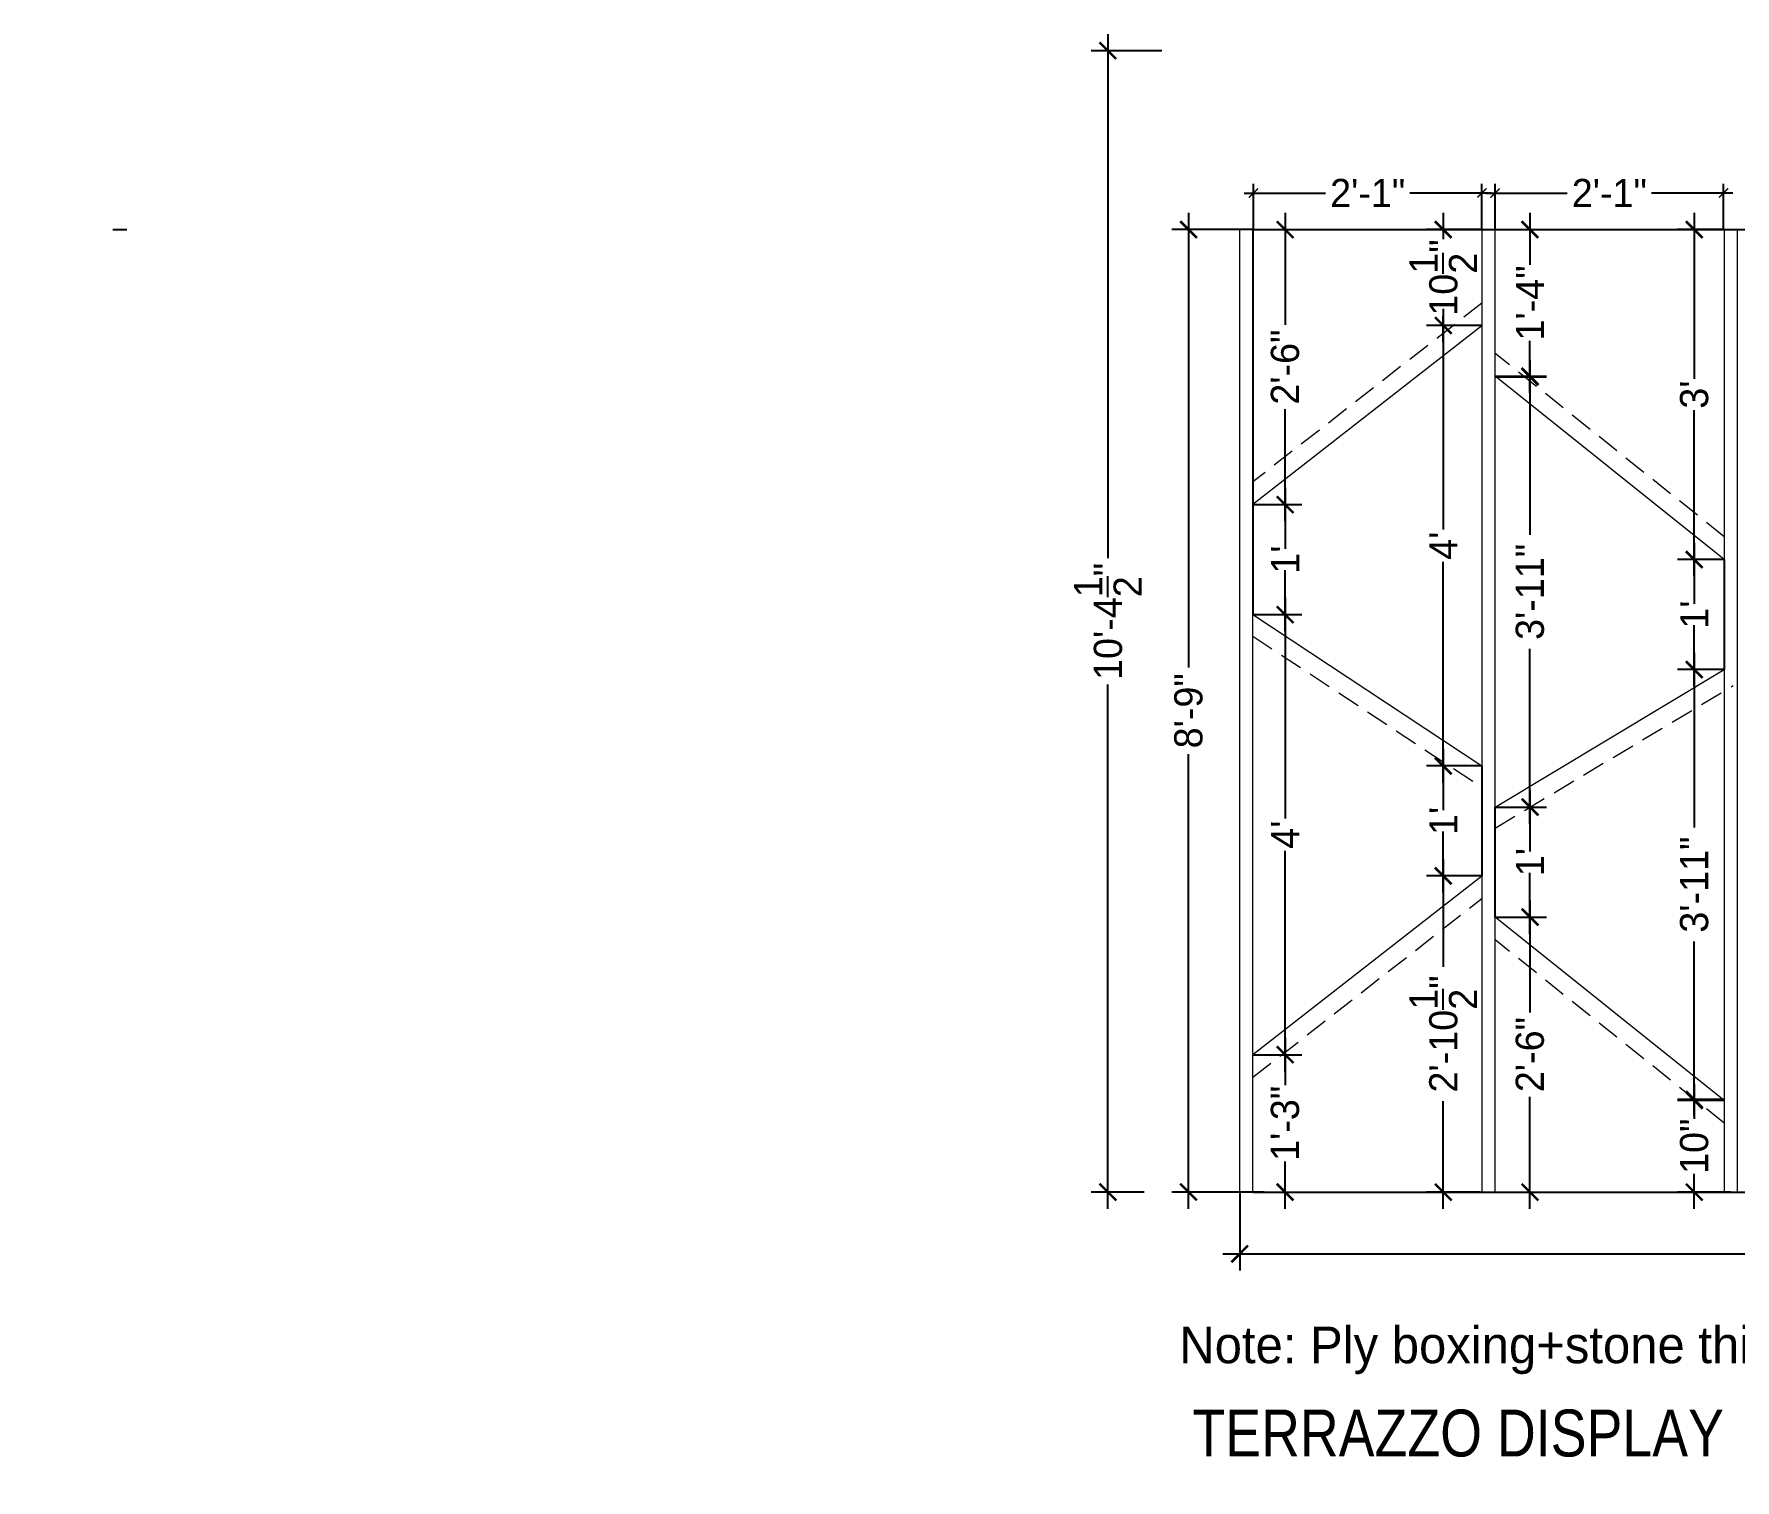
# Model space of a CAD drawing. Header units: inches. Extents: x -137722 to 81594, y -22256 to -1207.
# Drawn here: x -64117 to -63931.4, y -2112.6 to -1954.9 of the extents above; entities that cross this region are included whole.
import ezdxf

# ---------------------------------------------------------------- set-up
doc = ezdxf.new("R2010")
doc.units = ezdxf.units.IN
doc.header["$LTSCALE"] = 0.05
doc.header["$MEASUREMENT"] = 0
doc.header["$PDMODE"] = 3
doc.header["$PDSIZE"] = -4
doc.linetypes.add('A2-XREF-115_FURN$0$HIDDEN', pattern=[0.375, 0.25, -0.125])
doc.linetypes.add('DASHED2', pattern=[0.375, 0.25, -0.125])
doc.layers.get('Defpoints').update_dxf_attribs({"linetype": 'DASHED2'})
doc.layers.add('Civil Dimension - Text', color=7, linetype='Continuous')
doc.layers.add('text', color=176, linetype='Continuous')
doc.layers.add('FURNITURE', color=36, linetype='Continuous', lineweight=18)
doc.styles.add('4MMOF3-8', font='ARIALN.TTF', dxfattribs={"height": 5.12})
doc.styles.add('9-128OF1-4', font='stylu.ttf')
doc.dimstyles.new('DIM 1-4', dxfattribs={"dimtxt": 3.0792, "dimasz": 1.82, "dimexe": 1.82, "dimexo": 0, "dimgap": 0.09, "dimtad": 0, "dimzin": 0, "dimdsep": 46, "dimlunit": 4, "dimtxsty": '9-128OF1-4', "dimblk": 'ARCHTICK', "dimcen": 1.8125, "dimdle": 1.82, "dimclrd": 8, "dimclre": 8, "dimadec": 0, "dimazin": 0, "dimtfac": 1, "dimtofl": 0, "dimtmove": 0, "dimatfit": 3, "dimldrblk": 'OPEN90', "dimfxl": 1, "dimtolj": 1, "dimtzin": 0, "dimlwd": -1, "dimarcsym": 0})

# ---------------------------------------------------------------- blocks, each defined once
blk = doc.blocks.new('_ArchTick')
at = {"color": 0, "const_width": 0.15}
blk.add_lwpolyline([(-0.5, -0.5), (0.5, 0.5)], dxfattribs=at)
blk = doc.blocks.new('*D352')
at = {"layer": 'Civil Dimension - Text', "color": 8, "lineweight": -2, "ltscale": 50, "transparency": 16777216}
for p, q in [((-63985.48, -2081.19), (-63985.48, -2089.75)), ((-63851.97, -2081.19), (-63851.97, -2089.75))]:
    blk.add_line(p, q, dxfattribs=at)
at = {"layer": 'Civil Dimension - Text', "color": 8, "ltscale": 50, "transparency": 16777216}
for p, q in [((-63987.3, -2087.93), (-63926.08, -2087.93)), ((-63850.15, -2087.93), (-63911.37, -2087.93))]:
    blk.add_line(p, q, dxfattribs=at)
at = {"layer": 'Defpoints', "color": 0, "ltscale": 50, "transparency": 16777216}
for p in [(-63985.48, -2081.19), (-63851.97, -2081.19), (-63851.97, -2087.93)]:
    blk.add_point(p, dxfattribs=at)
at = {"layer": 'Civil Dimension - Text', "color": 8, "ltscale": 50, "transparency": 16777216, "xscale": 1.82, "yscale": 1.82, "zscale": 1.82, "rotation": 180}
blk.add_blockref('_ArchTick', (-63985.48, -2087.93), dxfattribs=at)
at = {"layer": 'Civil Dimension - Text', "color": 8, "ltscale": 50, "transparency": 16777216, "xscale": 1.82, "yscale": 1.82, "zscale": 1.82}
blk.add_blockref('_ArchTick', (-63851.97, -2087.93), dxfattribs=at)
at = {"layer": 'Civil Dimension - Text', "color": 0, "ltscale": 50, "transparency": 16777216, "insert": (-63918.73, -2087.93), "char_height": 3, "attachment_point": 5, "style": '9-128OF1-4'}
blk.add_mtext('\\A1;11\'-1{\\H1x;\\S1#2;}"', dxfattribs=at)
blk = doc.blocks.new('_Open90')
at = {"color": 0, "linetype": 'ByBlock', "lineweight": -2}
for p, q in [((0, 0), (-1, 0)), ((-0.5, 0.5), (0, 0)), ((0, 0), (-0.5, -0.5))]:
    blk.add_line(p, q, dxfattribs=at)
blk = doc.blocks.new('*D371')
at = {"layer": 'Civil Dimension - Text', "color": 8, "lineweight": -2, "ltscale": 50, "transparency": 16777216}
for p, q in [((-63983.98, -1976.2), (-63983.98, -1971.21)), ((-63959.04, -1976.2), (-63959.04, -1971.21))]:
    blk.add_line(p, q, dxfattribs=at)
at = {"layer": 'Civil Dimension - Text', "color": 8, "ltscale": 50, "transparency": 16777216}
for p, q in [((-63984.98, -1972.21), (-63976.11, -1972.21)), ((-63958.04, -1972.21), (-63966.91, -1972.21))]:
    blk.add_line(p, q, dxfattribs=at)
at = {"layer": 'Defpoints', "color": 0, "ltscale": 50, "transparency": 16777216}
for p in [(-63959.04, -1972.21), (-63983.98, -1976.2), (-63959.04, -1976.2)]:
    blk.add_point(p, dxfattribs=at)
at = {"layer": 'Civil Dimension - Text', "color": 8, "ltscale": 50, "transparency": 16777216, "rotation": 180}
blk.add_blockref('_ArchTick', (-63983.98, -1972.21), dxfattribs=at)
at = {"layer": 'Civil Dimension - Text', "color": 8, "ltscale": 50, "transparency": 16777216}
blk.add_blockref('_ArchTick', (-63959.04, -1972.21), dxfattribs=at)
at = {"layer": 'Civil Dimension - Text', "color": 0, "ltscale": 50, "transparency": 16777216, "insert": (-63971.51, -1972.21), "char_height": 3.079, "attachment_point": 5, "style": '9-128OF1-4'}
blk.add_mtext('\\A1;2\'-1"', dxfattribs=at)
blk = doc.blocks.new('*D372')
at = {"layer": 'Civil Dimension - Text', "color": 8, "lineweight": -2, "ltscale": 50, "transparency": 16777216}
for p, q in [((-63957.6, -1976.2), (-63957.6, -1971.21)), ((-63932.67, -1976.2), (-63932.67, -1971.21))]:
    blk.add_line(p, q, dxfattribs=at)
at = {"layer": 'Civil Dimension - Text', "color": 8, "ltscale": 50, "transparency": 16777216}
for p, q in [((-63958.6, -1972.21), (-63949.74, -1972.21)), ((-63931.67, -1972.21), (-63940.53, -1972.21))]:
    blk.add_line(p, q, dxfattribs=at)
at = {"layer": 'Defpoints', "color": 0, "ltscale": 50, "transparency": 16777216}
for p in [(-63932.67, -1972.21), (-63957.6, -1976.2), (-63932.67, -1976.2)]:
    blk.add_point(p, dxfattribs=at)
at = {"layer": 'Civil Dimension - Text', "color": 8, "ltscale": 50, "transparency": 16777216, "rotation": 180}
blk.add_blockref('_ArchTick', (-63957.6, -1972.21), dxfattribs=at)
at = {"layer": 'Civil Dimension - Text', "color": 8, "ltscale": 50, "transparency": 16777216}
blk.add_blockref('_ArchTick', (-63932.67, -1972.21), dxfattribs=at)
at = {"layer": 'Civil Dimension - Text', "color": 0, "ltscale": 50, "transparency": 16777216, "insert": (-63945.14, -1972.21), "char_height": 3.079, "attachment_point": 5, "style": '9-128OF1-4'}
blk.add_mtext('\\A1;2\'-1"', dxfattribs=at)
blk = doc.blocks.new('*D429')
at = {"layer": 'Civil Dimension - Text', "color": 8, "ltscale": 50, "transparency": 16777216}
for p, q in [((-63991.06, -1974.38), (-63991.06, -2023.96)), ((-63991.06, -2083.01), (-63991.06, -2033.43))]:
    blk.add_line(p, q, dxfattribs=at)
at = {"layer": 'Civil Dimension - Text', "color": 8, "lineweight": -2, "ltscale": 50, "transparency": 16777216}
for p, q in [((-63983.98, -1976.2), (-63992.88, -1976.2)), ((-63982.8, -2081.19), (-63992.88, -2081.19))]:
    blk.add_line(p, q, dxfattribs=at)
at = {"layer": 'Defpoints', "color": 0, "ltscale": 50, "transparency": 16777216}
for p in [(-63983.98, -1976.2), (-63991.06, -2081.19), (-63982.8, -2081.19)]:
    blk.add_point(p, dxfattribs=at)
at = {"layer": 'Civil Dimension - Text', "color": 8, "ltscale": 50, "transparency": 16777216, "xscale": 1.82, "yscale": 1.82, "zscale": 1.82}
for p, rotation in [((-63991.06, -1976.2), 90), ((-63991.06, -2081.19), 270)]:
    blk.add_blockref('_ArchTick', p, dxfattribs=dict(at, rotation=rotation))
at = {"layer": 'Civil Dimension - Text', "color": 0, "ltscale": 50, "transparency": 16777216, "insert": (-63991.06, -2028.69), "char_height": 3.079, "attachment_point": 5, "rotation": 90, "style": '9-128OF1-4'}
blk.add_mtext('\\A1;8\'-9"', dxfattribs=at)
blk = doc.blocks.new('*D430')
at = {"layer": 'Civil Dimension - Text', "color": 8, "ltscale": 50, "transparency": 16777216}
for p, q in [((-63953.8, -1974.38), (-63953.8, -1980.05)), ((-63953.8, -1994.02), (-63953.8, -1988.35))]:
    blk.add_line(p, q, dxfattribs=at)
at = {"layer": 'Civil Dimension - Text', "color": 8, "lineweight": -2, "ltscale": 50, "transparency": 16777216}
for p, q in [((-63957.6, -1976.2), (-63951.98, -1976.2)), ((-63957.54, -1992.2), (-63951.98, -1992.2))]:
    blk.add_line(p, q, dxfattribs=at)
at = {"layer": 'Defpoints', "color": 0, "ltscale": 50, "transparency": 16777216}
for p in [(-63957.6, -1976.2), (-63957.54, -1992.2), (-63953.8, -1992.2)]:
    blk.add_point(p, dxfattribs=at)
at = {"layer": 'Civil Dimension - Text', "color": 8, "ltscale": 50, "transparency": 16777216, "xscale": 1.82, "yscale": 1.82, "zscale": 1.82}
for p, rotation in [((-63953.8, -1976.2), 90), ((-63953.8, -1992.2), 270)]:
    blk.add_blockref('_ArchTick', p, dxfattribs=dict(at, rotation=rotation))
at = {"layer": 'Civil Dimension - Text', "color": 0, "ltscale": 50, "transparency": 16777216, "insert": (-63953.8, -1984.2), "char_height": 3.079, "attachment_point": 5, "rotation": 90, "style": '9-128OF1-4'}
blk.add_mtext('\\A1;1\'-4"', dxfattribs=at)
blk = doc.blocks.new('*D417')
at = {"layer": 'Civil Dimension - Text', "color": 8, "ltscale": 50, "transparency": 16777216}
for p, q in [((-63953.8, -1990.43), (-63953.8, -2009.49)), ((-63953.8, -2041.01), (-63953.8, -2021.94))]:
    blk.add_line(p, q, dxfattribs=at)
at = {"layer": 'Civil Dimension - Text', "color": 8, "lineweight": -2, "ltscale": 50, "transparency": 16777216}
for p, q in [((-63957.54, -1992.25), (-63951.98, -1992.25)), ((-63957.6, -2039.19), (-63951.98, -2039.19))]:
    blk.add_line(p, q, dxfattribs=at)
at = {"layer": 'Defpoints', "color": 0, "ltscale": 50, "transparency": 16777216}
for p in [(-63957.54, -1992.25), (-63957.6, -2039.19), (-63953.8, -2039.19)]:
    blk.add_point(p, dxfattribs=at)
at = {"layer": 'Civil Dimension - Text', "color": 8, "ltscale": 50, "transparency": 16777216, "xscale": 1.82, "yscale": 1.82, "zscale": 1.82}
for p, rotation in [((-63953.8, -1992.25), 90), ((-63953.8, -2039.19), 270)]:
    blk.add_blockref('_ArchTick', p, dxfattribs=dict(at, rotation=rotation))
at = {"layer": 'Civil Dimension - Text', "color": 0, "ltscale": 50, "transparency": 16777216, "insert": (-63953.8, -2015.72), "char_height": 3.079, "attachment_point": 5, "rotation": 90, "style": '9-128OF1-4'}
blk.add_mtext('\\A1;3\'-11"', dxfattribs=at)
blk = doc.blocks.new('*D418')
at = {"layer": 'Civil Dimension - Text', "color": 8, "ltscale": 50, "transparency": 16777216}
for p, q in [((-63953.8, -2037.37), (-63953.8, -2044.03)), ((-63953.8, -2053.01), (-63953.8, -2046.35))]:
    blk.add_line(p, q, dxfattribs=at)
at = {"layer": 'Civil Dimension - Text', "color": 8, "lineweight": -2, "ltscale": 50, "transparency": 16777216}
for p, q in [((-63957.6, -2039.19), (-63951.98, -2039.19)), ((-63957.6, -2051.19), (-63951.98, -2051.19))]:
    blk.add_line(p, q, dxfattribs=at)
at = {"layer": 'Defpoints', "color": 0, "ltscale": 50, "transparency": 16777216}
for p in [(-63957.6, -2039.19), (-63957.6, -2051.19), (-63953.8, -2051.19)]:
    blk.add_point(p, dxfattribs=at)
at = {"layer": 'Civil Dimension - Text', "color": 8, "ltscale": 50, "transparency": 16777216, "xscale": 1.82, "yscale": 1.82, "zscale": 1.82}
for p, rotation in [((-63953.8, -2039.19), 90), ((-63953.8, -2051.19), 270)]:
    blk.add_blockref('_ArchTick', p, dxfattribs=dict(at, rotation=rotation))
at = {"layer": 'Civil Dimension - Text', "color": 0, "ltscale": 50, "transparency": 16777216, "insert": (-63953.8, -2045.19), "char_height": 3.079, "attachment_point": 5, "rotation": 90, "style": '9-128OF1-4'}
blk.add_mtext("\\A1;1'", dxfattribs=at)
blk = doc.blocks.new('*D419')
at = {"layer": 'Civil Dimension - Text', "color": 8, "ltscale": 50, "transparency": 16777216}
for p, q in [((-63953.8, -2049.37), (-63953.8, -2061.59)), ((-63953.8, -2083.01), (-63953.8, -2070.79))]:
    blk.add_line(p, q, dxfattribs=at)
at = {"layer": 'Civil Dimension - Text', "color": 8, "lineweight": -2, "ltscale": 50, "transparency": 16777216}
for p, q in [((-63957.6, -2051.19), (-63951.98, -2051.19)), ((-63957.6, -2081.19), (-63951.98, -2081.19))]:
    blk.add_line(p, q, dxfattribs=at)
at = {"layer": 'Defpoints', "color": 0, "ltscale": 50, "transparency": 16777216}
for p in [(-63957.6, -2051.19), (-63957.6, -2081.19), (-63953.8, -2081.19)]:
    blk.add_point(p, dxfattribs=at)
at = {"layer": 'Civil Dimension - Text', "color": 8, "ltscale": 50, "transparency": 16777216, "xscale": 1.82, "yscale": 1.82, "zscale": 1.82}
for p, rotation in [((-63953.8, -2051.19), 90), ((-63953.8, -2081.19), 270)]:
    blk.add_blockref('_ArchTick', p, dxfattribs=dict(at, rotation=rotation))
at = {"layer": 'Civil Dimension - Text', "color": 0, "ltscale": 50, "transparency": 16777216, "insert": (-63953.8, -2066.19), "char_height": 3.079, "attachment_point": 5, "rotation": 90, "style": '9-128OF1-4'}
blk.add_mtext('\\A1;2\'-6"', dxfattribs=at)
blk = doc.blocks.new('*D431')
at = {"layer": 'Civil Dimension - Text', "color": 8, "ltscale": 50, "transparency": 16777216}
for p, q in [((-63935.87, -1974.38), (-63935.87, -1992.49)), ((-63935.87, -2014.02), (-63935.87, -1995.9))]:
    blk.add_line(p, q, dxfattribs=at)
at = {"layer": 'Civil Dimension - Text', "color": 8, "lineweight": -2, "ltscale": 50, "transparency": 16777216}
for p, q in [((-63932.6, -1976.2), (-63937.69, -1976.2)), ((-63932.6, -2012.2), (-63937.69, -2012.2))]:
    blk.add_line(p, q, dxfattribs=at)
at = {"layer": 'Defpoints', "color": 0, "ltscale": 50, "transparency": 16777216}
for p in [(-63932.6, -1976.2), (-63935.87, -2012.2), (-63932.6, -2012.2)]:
    blk.add_point(p, dxfattribs=at)
at = {"layer": 'Civil Dimension - Text', "color": 8, "ltscale": 50, "transparency": 16777216, "xscale": 1.82, "yscale": 1.82, "zscale": 1.82}
for p, rotation in [((-63935.87, -1976.2), 90), ((-63935.87, -2012.2), 270)]:
    blk.add_blockref('_ArchTick', p, dxfattribs=dict(at, rotation=rotation))
at = {"layer": 'Civil Dimension - Text', "color": 0, "ltscale": 50, "transparency": 16777216, "insert": (-63935.87, -1994.2), "char_height": 3.079, "attachment_point": 5, "rotation": 90, "style": '9-128OF1-4'}
blk.add_mtext("\\A1;3'", dxfattribs=at)
blk = doc.blocks.new('*D420')
at = {"layer": 'Civil Dimension - Text', "color": 8, "ltscale": 50, "transparency": 16777216}
for p, q in [((-63935.87, -2010.38), (-63935.87, -2017.04)), ((-63935.87, -2026.02), (-63935.87, -2019.36))]:
    blk.add_line(p, q, dxfattribs=at)
at = {"layer": 'Civil Dimension - Text', "color": 8, "lineweight": -2, "ltscale": 50, "transparency": 16777216}
for p, q in [((-63932.6, -2012.2), (-63937.69, -2012.2)), ((-63932.6, -2024.2), (-63937.69, -2024.2))]:
    blk.add_line(p, q, dxfattribs=at)
at = {"layer": 'Defpoints', "color": 0, "ltscale": 50, "transparency": 16777216}
for p in [(-63932.6, -2012.2), (-63935.87, -2024.2), (-63932.6, -2024.2)]:
    blk.add_point(p, dxfattribs=at)
at = {"layer": 'Civil Dimension - Text', "color": 8, "ltscale": 50, "transparency": 16777216, "xscale": 1.82, "yscale": 1.82, "zscale": 1.82}
for p, rotation in [((-63935.87, -2012.2), 90), ((-63935.87, -2024.2), 270)]:
    blk.add_blockref('_ArchTick', p, dxfattribs=dict(at, rotation=rotation))
at = {"layer": 'Civil Dimension - Text', "color": 0, "ltscale": 50, "transparency": 16777216, "insert": (-63935.87, -2018.2), "char_height": 3.079, "attachment_point": 5, "rotation": 90, "style": '9-128OF1-4'}
blk.add_mtext("\\A1;1'", dxfattribs=at)
blk = doc.blocks.new('*D421')
at = {"layer": 'Civil Dimension - Text', "color": 8, "ltscale": 50, "transparency": 16777216}
for p, q in [((-63935.87, -2022.38), (-63935.87, -2041.42)), ((-63935.87, -2072.91), (-63935.87, -2053.87))]:
    blk.add_line(p, q, dxfattribs=at)
at = {"layer": 'Civil Dimension - Text', "color": 8, "lineweight": -2, "ltscale": 50, "transparency": 16777216}
for p, q in [((-63932.6, -2024.2), (-63937.69, -2024.2)), ((-63932.6, -2071.09), (-63937.69, -2071.09))]:
    blk.add_line(p, q, dxfattribs=at)
at = {"layer": 'Defpoints', "color": 0, "ltscale": 50, "transparency": 16777216}
for p in [(-63932.6, -2024.2), (-63935.87, -2071.09), (-63932.6, -2071.09)]:
    blk.add_point(p, dxfattribs=at)
at = {"layer": 'Civil Dimension - Text', "color": 8, "ltscale": 50, "transparency": 16777216, "xscale": 1.82, "yscale": 1.82, "zscale": 1.82}
for p, rotation in [((-63935.87, -2024.2), 90), ((-63935.87, -2071.09), 270)]:
    blk.add_blockref('_ArchTick', p, dxfattribs=dict(at, rotation=rotation))
at = {"layer": 'Civil Dimension - Text', "color": 0, "ltscale": 50, "transparency": 16777216, "insert": (-63935.87, -2047.65), "char_height": 3.079, "attachment_point": 5, "rotation": 90, "style": '9-128OF1-4'}
blk.add_mtext('\\A1;3\'-11"', dxfattribs=at)
blk = doc.blocks.new('*D422')
at = {"layer": 'Civil Dimension - Text', "color": 8, "ltscale": 50, "transparency": 16777216}
for p, q in [((-63935.87, -2069.37), (-63935.87, -2073.2)), ((-63935.87, -2083.01), (-63935.87, -2079.18))]:
    blk.add_line(p, q, dxfattribs=at)
at = {"layer": 'Civil Dimension - Text', "color": 8, "lineweight": -2, "ltscale": 50, "transparency": 16777216}
for p, q in [((-63932.6, -2071.19), (-63937.69, -2071.19)), ((-63931.88, -2081.19), (-63937.69, -2081.19))]:
    blk.add_line(p, q, dxfattribs=at)
at = {"layer": 'Defpoints', "color": 0, "ltscale": 50, "transparency": 16777216}
for p in [(-63932.6, -2071.19), (-63935.87, -2081.19), (-63931.88, -2081.19)]:
    blk.add_point(p, dxfattribs=at)
at = {"layer": 'Civil Dimension - Text', "color": 8, "ltscale": 50, "transparency": 16777216, "xscale": 1.82, "yscale": 1.82, "zscale": 1.82}
for p, rotation in [((-63935.87, -2071.19), 90), ((-63935.87, -2081.19), 270)]:
    blk.add_blockref('_ArchTick', p, dxfattribs=dict(at, rotation=rotation))
at = {"layer": 'Civil Dimension - Text', "color": 0, "ltscale": 50, "transparency": 16777216, "insert": (-63935.87, -2076.19), "char_height": 3.079, "attachment_point": 5, "rotation": 90, "style": '9-128OF1-4'}
blk.add_mtext('\\A1;10"', dxfattribs=at)
blk = doc.blocks.new('*D432')
at = {"layer": 'Civil Dimension - Text', "color": 8, "ltscale": 50, "transparency": 16777216}
for p, q in [((-63980.52, -1974.38), (-63980.52, -1986.59)), ((-63980.52, -2008.02), (-63980.52, -1995.8))]:
    blk.add_line(p, q, dxfattribs=at)
at = {"layer": 'Civil Dimension - Text', "color": 8, "lineweight": -2, "ltscale": 50, "transparency": 16777216}
for p, q in [((-63983.98, -1976.2), (-63978.7, -1976.2)), ((-63984.04, -2006.2), (-63978.7, -2006.2))]:
    blk.add_line(p, q, dxfattribs=at)
at = {"layer": 'Defpoints', "color": 0, "ltscale": 50, "transparency": 16777216}
for p in [(-63983.98, -1976.2), (-63984.04, -2006.2), (-63980.52, -2006.2)]:
    blk.add_point(p, dxfattribs=at)
at = {"layer": 'Civil Dimension - Text', "color": 8, "ltscale": 50, "transparency": 16777216, "xscale": 1.82, "yscale": 1.82, "zscale": 1.82}
for p, rotation in [((-63980.52, -1976.2), 90), ((-63980.52, -2006.2), 270)]:
    blk.add_blockref('_ArchTick', p, dxfattribs=dict(at, rotation=rotation))
at = {"layer": 'Civil Dimension - Text', "color": 0, "ltscale": 50, "transparency": 16777216, "insert": (-63980.52, -1991.2), "char_height": 3.079, "attachment_point": 5, "rotation": 90, "style": '9-128OF1-4'}
blk.add_mtext('\\A1;2\'-6"', dxfattribs=at)
blk = doc.blocks.new('*D423')
at = {"layer": 'Civil Dimension - Text', "color": 8, "ltscale": 50, "transparency": 16777216}
for p, q in [((-63980.52, -2004.38), (-63980.52, -2011.04)), ((-63980.52, -2020.02), (-63980.52, -2013.36))]:
    blk.add_line(p, q, dxfattribs=at)
at = {"layer": 'Civil Dimension - Text', "color": 8, "lineweight": -2, "ltscale": 50, "transparency": 16777216}
for p, q in [((-63984.04, -2006.2), (-63978.7, -2006.2)), ((-63984.04, -2018.2), (-63978.7, -2018.2))]:
    blk.add_line(p, q, dxfattribs=at)
at = {"layer": 'Defpoints', "color": 0, "ltscale": 50, "transparency": 16777216}
for p in [(-63984.04, -2006.2), (-63984.04, -2018.2), (-63980.52, -2018.2)]:
    blk.add_point(p, dxfattribs=at)
at = {"layer": 'Civil Dimension - Text', "color": 8, "ltscale": 50, "transparency": 16777216, "xscale": 1.82, "yscale": 1.82, "zscale": 1.82}
for p, rotation in [((-63980.52, -2006.2), 90), ((-63980.52, -2018.2), 270)]:
    blk.add_blockref('_ArchTick', p, dxfattribs=dict(at, rotation=rotation))
at = {"layer": 'Civil Dimension - Text', "color": 0, "ltscale": 50, "transparency": 16777216, "insert": (-63980.52, -2012.2), "char_height": 3.079, "attachment_point": 5, "rotation": 90, "style": '9-128OF1-4'}
blk.add_mtext("\\A1;1'", dxfattribs=at)
blk = doc.blocks.new('*D424')
at = {"layer": 'Civil Dimension - Text', "color": 8, "ltscale": 50, "transparency": 16777216}
for p, q in [((-63980.52, -2016.38), (-63980.52, -2040.44)), ((-63980.52, -2068.02), (-63980.52, -2043.96))]:
    blk.add_line(p, q, dxfattribs=at)
at = {"layer": 'Civil Dimension - Text', "color": 8, "lineweight": -2, "ltscale": 50, "transparency": 16777216}
for p, q in [((-63984.04, -2018.2), (-63978.7, -2018.2)), ((-63984.04, -2066.2), (-63978.7, -2066.2))]:
    blk.add_line(p, q, dxfattribs=at)
at = {"layer": 'Defpoints', "color": 0, "ltscale": 50, "transparency": 16777216}
for p in [(-63984.04, -2018.2), (-63984.04, -2066.2), (-63980.52, -2066.2)]:
    blk.add_point(p, dxfattribs=at)
at = {"layer": 'Civil Dimension - Text', "color": 8, "ltscale": 50, "transparency": 16777216, "xscale": 1.82, "yscale": 1.82, "zscale": 1.82}
for p, rotation in [((-63980.52, -2018.2), 90), ((-63980.52, -2066.2), 270)]:
    blk.add_blockref('_ArchTick', p, dxfattribs=dict(at, rotation=rotation))
at = {"layer": 'Civil Dimension - Text', "color": 0, "ltscale": 50, "transparency": 16777216, "insert": (-63980.52, -2042.2), "char_height": 3.079, "attachment_point": 5, "rotation": 90, "style": '9-128OF1-4'}
blk.add_mtext("\\A1;4'", dxfattribs=at)
blk = doc.blocks.new('*D425')
at = {"layer": 'Civil Dimension - Text', "color": 8, "ltscale": 50, "transparency": 16777216}
for p, q in [((-63980.52, -2064.38), (-63980.52, -2069.54)), ((-63980.52, -2083.01), (-63980.52, -2077.85))]:
    blk.add_line(p, q, dxfattribs=at)
at = {"layer": 'Civil Dimension - Text', "color": 8, "lineweight": -2, "ltscale": 50, "transparency": 16777216}
for p, q in [((-63984.04, -2066.2), (-63978.7, -2066.2)), ((-63982.98, -2081.19), (-63978.7, -2081.19))]:
    blk.add_line(p, q, dxfattribs=at)
at = {"layer": 'Defpoints', "color": 0, "ltscale": 50, "transparency": 16777216}
for p in [(-63984.04, -2066.2), (-63982.98, -2081.19), (-63980.52, -2081.19)]:
    blk.add_point(p, dxfattribs=at)
at = {"layer": 'Civil Dimension - Text', "color": 8, "ltscale": 50, "transparency": 16777216, "xscale": 1.82, "yscale": 1.82, "zscale": 1.82}
for p, rotation in [((-63980.52, -2066.2), 90), ((-63980.52, -2081.19), 270)]:
    blk.add_blockref('_ArchTick', p, dxfattribs=dict(at, rotation=rotation))
at = {"layer": 'Civil Dimension - Text', "color": 0, "ltscale": 50, "transparency": 16777216, "insert": (-63980.52, -2073.69), "char_height": 3.079, "attachment_point": 5, "rotation": 90, "style": '9-128OF1-4'}
blk.add_mtext('\\A1;1\'-3"', dxfattribs=at)
blk = doc.blocks.new('*D433')
at = {"layer": 'Civil Dimension - Text', "color": 8, "ltscale": 50, "transparency": 16777216}
for p, q in [((-63963.26, -1974.38), (-63963.26, -1977.24)), ((-63963.26, -1988.48), (-63963.26, -1985.62))]:
    blk.add_line(p, q, dxfattribs=at)
at = {"layer": 'Civil Dimension - Text', "color": 8, "lineweight": -2, "ltscale": 50, "transparency": 16777216}
for p, q in [((-63959.23, -1976.2), (-63965.08, -1976.2)), ((-63958.99, -1986.66), (-63965.08, -1986.66))]:
    blk.add_line(p, q, dxfattribs=at)
at = {"layer": 'Defpoints', "color": 0, "ltscale": 50, "transparency": 16777216}
for p in [(-63959.23, -1976.2), (-63963.26, -1986.66), (-63958.99, -1986.66)]:
    blk.add_point(p, dxfattribs=at)
at = {"layer": 'Civil Dimension - Text', "color": 8, "ltscale": 50, "transparency": 16777216, "xscale": 1.82, "yscale": 1.82, "zscale": 1.82}
for p, rotation in [((-63963.26, -1976.2), 90), ((-63963.26, -1986.66), 270)]:
    blk.add_blockref('_ArchTick', p, dxfattribs=dict(at, rotation=rotation))
at = {"layer": 'Civil Dimension - Text', "color": 0, "ltscale": 50, "transparency": 16777216, "insert": (-63963.26, -1981.43), "char_height": 3.0792, "attachment_point": 5, "rotation": 90, "style": '9-128OF1-4'}
blk.add_mtext('\\A1;10{\\H1x;\\S1/2;}"', dxfattribs=at)
blk = doc.blocks.new('*D426')
at = {"layer": 'Civil Dimension - Text', "color": 8, "ltscale": 50, "transparency": 16777216}
for p, q in [((-63963.26, -1984.84), (-63963.26, -2008.92)), ((-63963.26, -2036.52), (-63963.26, -2012.44))]:
    blk.add_line(p, q, dxfattribs=at)
at = {"layer": 'Civil Dimension - Text', "color": 8, "lineweight": -2, "ltscale": 50, "transparency": 16777216}
for p, q in [((-63958.99, -1986.66), (-63965.08, -1986.66)), ((-63959.04, -2034.7), (-63965.08, -2034.7))]:
    blk.add_line(p, q, dxfattribs=at)
at = {"layer": 'Defpoints', "color": 0, "ltscale": 50, "transparency": 16777216}
for p in [(-63958.99, -1986.66), (-63963.26, -2034.7), (-63959.04, -2034.7)]:
    blk.add_point(p, dxfattribs=at)
at = {"layer": 'Civil Dimension - Text', "color": 8, "ltscale": 50, "transparency": 16777216, "xscale": 1.82, "yscale": 1.82, "zscale": 1.82}
for p, rotation in [((-63963.26, -1986.66), 90), ((-63963.26, -2034.7), 270)]:
    blk.add_blockref('_ArchTick', p, dxfattribs=dict(at, rotation=rotation))
at = {"layer": 'Civil Dimension - Text', "color": 0, "ltscale": 50, "transparency": 16777216, "insert": (-63963.26, -2010.68), "char_height": 3.079, "attachment_point": 5, "rotation": 90, "style": '9-128OF1-4'}
blk.add_mtext("\\A1;4'", dxfattribs=at)
blk = doc.blocks.new('*D427')
at = {"layer": 'Civil Dimension - Text', "color": 8, "ltscale": 50, "transparency": 16777216}
for p, q in [((-63963.26, -2032.88), (-63963.26, -2039.54)), ((-63963.26, -2048.52), (-63963.26, -2041.86))]:
    blk.add_line(p, q, dxfattribs=at)
at = {"layer": 'Civil Dimension - Text', "color": 8, "lineweight": -2, "ltscale": 50, "transparency": 16777216}
for p, q in [((-63959.58, -2034.7), (-63965.08, -2034.7)), ((-63959.04, -2046.7), (-63965.08, -2046.7))]:
    blk.add_line(p, q, dxfattribs=at)
at = {"layer": 'Defpoints', "color": 0, "ltscale": 50, "transparency": 16777216}
for p in [(-63959.58, -2034.7), (-63963.26, -2046.7), (-63959.04, -2046.7)]:
    blk.add_point(p, dxfattribs=at)
at = {"layer": 'Civil Dimension - Text', "color": 8, "ltscale": 50, "transparency": 16777216, "xscale": 1.82, "yscale": 1.82, "zscale": 1.82}
for p, rotation in [((-63963.26, -2034.7), 90), ((-63963.26, -2046.7), 270)]:
    blk.add_blockref('_ArchTick', p, dxfattribs=dict(at, rotation=rotation))
at = {"layer": 'Civil Dimension - Text', "color": 0, "ltscale": 50, "transparency": 16777216, "insert": (-63963.26, -2040.7), "char_height": 3.079, "attachment_point": 5, "rotation": 90, "style": '9-128OF1-4'}
blk.add_mtext("\\A1;1'", dxfattribs=at)
blk = doc.blocks.new('*D428')
at = {"layer": 'Civil Dimension - Text', "color": 8, "ltscale": 50, "transparency": 16777216}
for p, q in [((-63963.26, -2044.88), (-63963.26, -2056.61)), ((-63963.26, -2083.01), (-63963.26, -2071.28))]:
    blk.add_line(p, q, dxfattribs=at)
at = {"layer": 'Civil Dimension - Text', "color": 8, "lineweight": -2, "ltscale": 50, "transparency": 16777216}
for p, q in [((-63959.04, -2046.7), (-63965.08, -2046.7)), ((-63959.23, -2081.19), (-63965.08, -2081.19))]:
    blk.add_line(p, q, dxfattribs=at)
at = {"layer": 'Defpoints', "color": 0, "ltscale": 50, "transparency": 16777216}
for p in [(-63959.04, -2046.7), (-63963.26, -2081.19), (-63959.23, -2081.19)]:
    blk.add_point(p, dxfattribs=at)
at = {"layer": 'Civil Dimension - Text', "color": 8, "ltscale": 50, "transparency": 16777216, "xscale": 1.82, "yscale": 1.82, "zscale": 1.82}
for p, rotation in [((-63963.26, -2046.7), 90), ((-63963.26, -2081.19), 270)]:
    blk.add_blockref('_ArchTick', p, dxfattribs=dict(at, rotation=rotation))
at = {"layer": 'Civil Dimension - Text', "color": 0, "ltscale": 50, "transparency": 16777216, "insert": (-63963.26, -2063.94), "char_height": 3.0792, "attachment_point": 5, "rotation": 90, "style": '9-128OF1-4'}
blk.add_mtext('\\A1;2\'-10{\\H1x;\\S1/2;}"', dxfattribs=at)
blk = doc.blocks.new('*D727')
at = {"layer": 'Civil Dimension - Text', "color": 8, "ltscale": 50, "transparency": 16777216}
for p, q in [((-63999.86, -1954.87), (-63999.86, -2012.05)), ((-63999.86, -2083.01), (-63999.86, -2025.82))]:
    blk.add_line(p, q, dxfattribs=at)
at = {"layer": 'Civil Dimension - Text', "color": 8, "lineweight": -2, "ltscale": 50, "transparency": 16777216}
for p, q in [((-63993.99, -1956.69), (-64001.68, -1956.69)), ((-63995.92, -2081.19), (-64001.68, -2081.19))]:
    blk.add_line(p, q, dxfattribs=at)
at = {"layer": 'Defpoints', "color": 0, "ltscale": 50, "transparency": 16777216}
for p in [(-63993.99, -1956.69), (-63999.86, -2081.19), (-63995.92, -2081.19)]:
    blk.add_point(p, dxfattribs=at)
at = {"layer": 'Civil Dimension - Text', "color": 8, "ltscale": 50, "transparency": 16777216, "xscale": 1.82, "yscale": 1.82, "zscale": 1.82}
for p, rotation in [((-63999.86, -1956.69), 90), ((-63999.86, -2081.19), 270)]:
    blk.add_blockref('_ArchTick', p, dxfattribs=dict(at, rotation=rotation))
at = {"layer": 'Civil Dimension - Text', "color": 0, "ltscale": 50, "transparency": 16777216, "insert": (-63999.86, -2018.94), "char_height": 3.0792, "attachment_point": 5, "rotation": 90, "style": '9-128OF1-4'}
blk.add_mtext('\\A1;10\'-4{\\H1x;\\S1/2;}"', dxfattribs=at)

msp = doc.modelspace()

# ---------------------------------------------------------------- linework, layer by layer
at = {"ltscale": 50}
for p, q in [((-64108.4375, -1976.1898), (-64106.9375, -1976.1898)), ((-63984.0435, -1976.1977), (-63984.0435, -2006.1977)), ((-63983.9784, -1976.1977), (-63853.4106, -1976.1977)), ((-63984.0435, -2006.1977), (-63984.0435, -2018.1977)), ((-63932.6027, -2012.1977), (-63932.6027, -2024.1977)), ((-63959.0435, -2034.6977), (-63959.0435, -2046.6977)), ((-63957.6027, -2051.1898), (-63957.6027, -2039.1898)), ((-63983.9784, -2081.1898), (-63853.4106, -2081.1898))]:
    msp.add_line(p, q, dxfattribs=at)
at = {"layer": 'FURNITURE', "color": 244, "ltscale": 50, "true_color": 0x991b1e}
msp.add_line((-63957.6027, -1992.7882), (-63957.6027, -1976.1977), dxfattribs=at)
at = {"layer": 'FURNITURE', "color": 244, "linetype": 'A2-XREF-115_FURN$0$HIDDEN', "ltscale": 200, "true_color": 0x991b1e}
for p, q in [((-63959.0435, -1984.2306), (-63984.0435, -2003.7306)), ((-63932.6027, -2009.7087), (-63957.6027, -1989.7087)), ((-63984.0435, -2020.5416), (-63959.0435, -2037.0416)), ((-63957.6027, -2041.4774), (-63931.6318, -2025.9462)), ((-63984.0435, -2068.6647), (-63959.0435, -2049.1647)), ((-63932.6027, -2073.6787), (-63957.6027, -2053.6787))]:
    msp.add_line(p, q, dxfattribs=at)
at = {"layer": 'FURNITURE', "color": 30, "ltscale": 50, "true_color": 0xf26722}
for p, q in [((-63959.0435, -1986.6977), (-63984.0435, -2006.1977)), ((-63932.6027, -2012.1977), (-63957.6027, -1992.1977)), ((-63984.0435, -2018.1977), (-63959.0435, -2034.6977)), ((-63957.6027, -2039.1898), (-63932.6027, -2024.1977)), ((-63984.0435, -2066.1977), (-63959.0435, -2046.6977)), ((-63932.6027, -2071.1898), (-63957.6027, -2051.1898))]:
    msp.add_line(p, q, dxfattribs=at)
at = {"layer": 'FURNITURE', "color": 244, "ltscale": 50, "true_color": 0x991b1e}
for points in [[(-63984.0435, -1976.1977), (-63985.4844, -1976.1977), (-63985.4844, -2081.1898), (-63984.0435, -2081.1898)], [(-63957.6027, -1976.1977), (-63959.0435, -1976.1977), (-63959.0435, -2081.1898), (-63957.6027, -2081.1898)], [(-63931.1619, -1976.1977), (-63932.6027, -1976.1977), (-63932.6027, -2081.1898), (-63931.1619, -2081.1898)]]:
    msp.add_lwpolyline(points, close=True, dxfattribs=at)

# ---------------------------------------------------------------- texts
at = {"layer": 'text', "ltscale": 50, "char_height": 5.12, "width": 100.677375, "attachment_point": 4, "style": '4MMOF3-8', "bg_fill": 2}
for s, insert in [('C\\P\\PO\\P\\PL\\P\\PU\\P\\PM\\P\\PN', (-64163.9677, -2027.4708)), ('\\pi21.43129;TERRAZZO DISPLAY', (-64012.0654, -2107.5066))]:
    msp.add_mtext(s, dxfattribs=dict(at, insert=insert))

# ---------------------------------------------------------------- dimensions: what is measured, and where the dimension line sits
at = {"layer": 'Civil Dimension - Text', "ltscale": 50}
for base, p1, p2, override, picture, middle in [((-63999.8554, -2081.1898), (-63993.9943, -1956.6898), (-63995.9239, -2081.1898), {"dimtmove": 1, "dimfxl": 0, "dimarcsym": 1}, '*D727', (-63999.8554, -2018.9398)), ((-63991.0585, -2081.1898), (-63983.9784, -1976.1977), (-63982.7962, -2081.1898), {"dimfxl": 0, "dimarcsym": 1}, '*D429', (-63991.0585, -2028.6937)), ((-63980.5167, -2006.1977), (-63983.9784, -1976.1977), (-63984.0435, -2006.1977), {"dimfxl": 0, "dimarcsym": 1}, '*D432', (-63980.5167, -1991.1977)), ((-63963.2578, -1986.662), (-63959.2298, -1976.1977), (-63958.9942, -1986.662), {"dimfxl": 0, "dimarcsym": 1}, '*D433', (-63963.2578, -1981.4298)), ((-63953.7993, -1992.1977), (-63957.6027, -1976.1977), (-63957.5371, -1992.1977), {"dimfxl": 0, "dimarcsym": 1}, '*D430', (-63953.7993, -1984.1977)), ((-63935.8686, -2012.1977), (-63932.6027, -1976.1977), (-63932.6027, -2012.1977), {"dimfxl": 0, "dimarcsym": 1}, '*D431', (-63935.8686, -1994.1977)), ((-63963.2578, -2034.6977), (-63958.9942, -1986.662), (-63959.0435, -2034.6977), {"dimtmove": 1, "dimfxl": 0, "dimarcsym": 1}, '*D426', (-63963.2578, -2010.6798)), ((-63953.7993, -2039.1898), (-63957.5371, -1992.2451), (-63957.6027, -2039.1898), {"dimtmove": 1, "dimfxl": 0, "dimarcsym": 1}, '*D417', (-63953.7993, -2015.7174)), ((-63980.5167, -2018.1977), (-63984.0435, -2006.1977), (-63984.0435, -2018.1977), {"dimtmove": 1, "dimfxl": 0, "dimarcsym": 1}, '*D423', (-63980.5167, -2012.1977)), ((-63935.8686, -2024.1977), (-63932.6027, -2012.1977), (-63932.6027, -2024.1977), {"dimtmove": 1, "dimfxl": 0, "dimarcsym": 1}, '*D420', (-63935.8686, -2018.1977)), ((-63980.5167, -2066.1977), (-63984.0435, -2018.1977), (-63984.0435, -2066.1977), {"dimtmove": 1, "dimfxl": 0, "dimarcsym": 1}, '*D424', (-63980.5167, -2042.1977)), ((-63935.8686, -2071.0929), (-63932.6027, -2024.1977), (-63932.6027, -2071.0929), {"dimtmove": 1, "dimfxl": 0, "dimarcsym": 1}, '*D421', (-63935.8686, -2047.6453)), ((-63963.2578, -2046.6977), (-63959.5841, -2034.6977), (-63959.0435, -2046.6977), {"dimtmove": 1, "dimfxl": 0, "dimarcsym": 1}, '*D427', (-63963.2578, -2040.6977)), ((-63953.7993, -2051.1898), (-63957.6027, -2039.1898), (-63957.6027, -2051.1898), {"dimtmove": 1, "dimfxl": 0, "dimarcsym": 1}, '*D418', (-63953.7993, -2045.1898)), ((-63963.2578, -2081.1898), (-63959.0435, -2046.6977), (-63959.2298, -2081.1898), {"dimtmove": 1, "dimfxl": 0, "dimarcsym": 1}, '*D428', (-63963.2578, -2063.9437)), ((-63953.7993, -2081.1898), (-63957.6027, -2051.1898), (-63957.6027, -2081.1898), {"dimtmove": 1, "dimfxl": 0, "dimarcsym": 1}, '*D419', (-63953.7993, -2066.1898)), ((-63980.5167, -2081.1898), (-63984.0435, -2066.1977), (-63982.9824, -2081.1898), {"dimtmove": 1, "dimfxl": 0, "dimarcsym": 1}, '*D425', (-63980.5167, -2073.6937)), ((-63935.8686, -2081.1898), (-63932.6027, -2071.1898), (-63931.8823, -2081.1898), {"dimtmove": 1, "dimfxl": 0, "dimarcsym": 1}, '*D422', (-63935.8686, -2076.1898))]:
    dim = msp.add_linear_dim(base=base, p1=p1, p2=p2, angle=90, dimstyle='DIM 1-4', override=override, dxfattribs=at)
    dim.commit()
    dim.dimension.update_dxf_attribs({"geometry": picture, "text_midpoint": middle})
for base, p1, p2, override, picture, middle in [((-63959.0435, -1972.2084), (-63983.9784, -1976.1977), (-63959.0435, -1976.1977), {"dimasz": 1, "dimexe": 1, "dimdle": 1, "dimtmove": 1, "dimfxl": 0, "dimarcsym": 1}, '*D371', (-63971.511, -1972.2084)), ((-63932.6679, -1972.2084), (-63957.6027, -1976.1977), (-63932.6679, -1976.1977), {"dimasz": 1, "dimexe": 1, "dimdle": 1, "dimtmove": 1, "dimfxl": 0, "dimarcsym": 1}, '*D372', (-63945.1353, -1972.2084)), ((-63851.9697, -2087.9268), (-63985.4844, -2081.1898), (-63851.9697, -2081.1898), {"dimtxt": 3, "dimdec": 3, "dimtdec": 3, "dimtmove": 1, "dimfxl": 0, "dimfrac": 1, "dimarcsym": 1}, '*D352', (-63918.727, -2087.9268))]:
    dim = msp.add_linear_dim(base=base, p1=p1, p2=p2, dimstyle='DIM 1-4', override=override, dxfattribs=at)
    dim.commit()
    dim.dimension.update_dxf_attribs({"geometry": picture, "text_midpoint": middle})

# ---------------------------------------------------------------- next in the draw order: texts
at = {"layer": 'text', "ltscale": 50, "insert": (-64020.3969, -2098.4572), "char_height": 4, "width": 216.285576, "attachment_point": 4, "style": '4MMOF3-8', "bg_fill": 2}
msp.add_mtext('\\pi28.32727;{\\fStylus BT|b0|i0|c0|p34;\\C242;\\c2564301;Note: Ply boxing+stone thickness depth has been mentioned }', dxfattribs=at)

doc.saveas('drawing.dxf')
